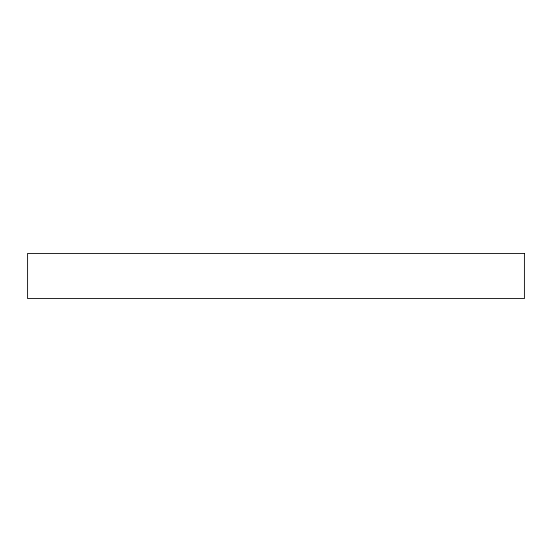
<?xml version="1.0" encoding="UTF-8"?>
<svg xmlns="http://www.w3.org/2000/svg" width="552" height="552" viewBox="0 0 552 552"><rect width="100%" height="100%" fill="white"/><g stroke="black" fill="none" stroke-linecap="round" stroke-linejoin="round"><path stroke-width="0.83" d="M524.4 253.416L27.6 253.416L27.6 298.584L524.4 298.584L524.4 253.416"/></g></svg>
